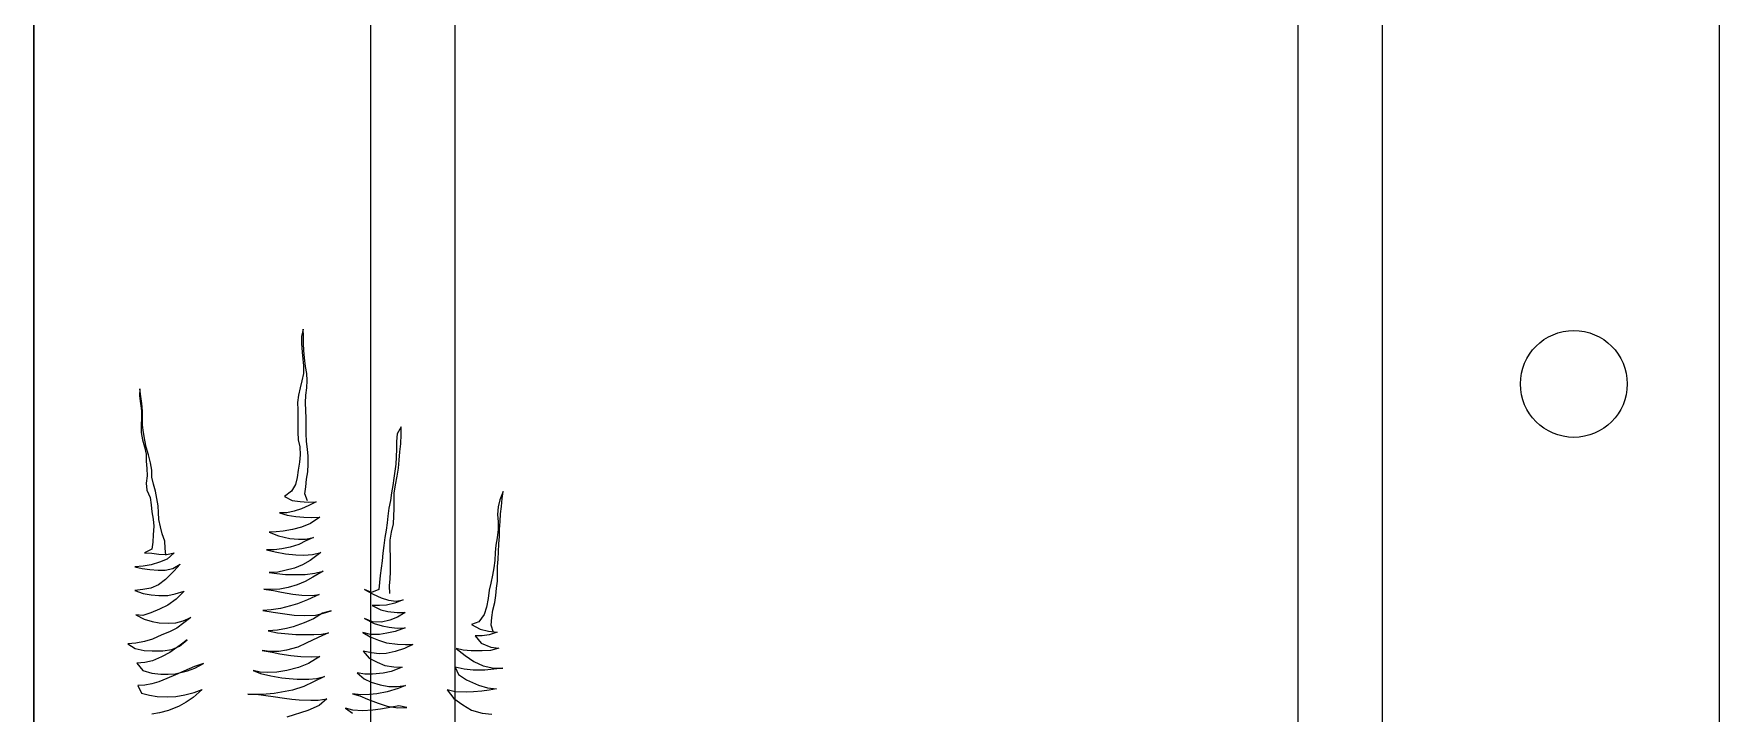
# Model space of a CAD drawing. Header units: inches. Extents: x 0.9 to 45.9, y 0.4 to 30.4.
# Drawn here: x 26.91 to 27.91, y 10.239 to 10.642 of the extents above; entities that cross this region are included whole.
import ezdxf

# ---------------------------------------------------------------- set-up
doc = ezdxf.new("R2010")
doc.units = ezdxf.units.IN
doc.header["$MEASUREMENT"] = 0
doc.linetypes.add('CONTINUA', pattern=[0])
doc.layers.add('MUROS', color=9, linetype='Continuous')
doc.layers.add('Vegetación', color=3, linetype='CONTINUA')

# ---------------------------------------------------------------- blocks, each defined once
blk = doc.blocks.new('hftgdd')
at = {"layer": 'Vegetación', "linetype": 'Continuous'}
for p, q in [((1741.4127, 876.3112), (1741.413, 876.3153)), ((1741.4127, 876.3069), (1741.4127, 876.3112)), ((1741.413, 876.3153), (1741.4139, 876.311)), ((1741.4139, 876.311), (1741.4139, 876.3068)), ((1741.4121, 876.2983), (1741.4125, 876.3027)), ((1741.4125, 876.3027), (1741.4127, 876.3069)), ((1741.4135, 876.3017), (1741.4132, 876.2976)), ((1741.4139, 876.3068), (1741.4135, 876.3017)), ((1741.4108, 876.289), (1741.4115, 876.2932)), ((1741.4115, 876.2932), (1741.4121, 876.2983)), ((1741.4128, 876.2935), (1741.4127, 876.289)), ((1741.4132, 876.2976), (1741.4128, 876.2935)), ((1741.4105, 876.2849), (1741.4108, 876.289)), ((1741.4108, 876.2804), (1741.4105, 876.2849)), ((1741.4113, 876.2761), (1741.4108, 876.2804)), ((1741.4127, 876.289), (1741.4137, 876.2846)), ((1741.4137, 876.2846), (1741.4148, 876.2805)), ((1741.4148, 876.2805), (1741.4158, 876.2762)), ((1741.4116, 876.2716), (1741.4113, 876.2761)), ((1741.4114, 876.267), (1741.4116, 876.2716)), ((1741.4158, 876.2762), (1741.4163, 876.2717)), ((1741.4163, 876.2717), (1741.4162, 876.2674)), ((1741.5082, 876.2667), (1741.5087, 876.2712)), ((1741.5087, 876.2712), (1741.5093, 876.2753)), ((1741.5095, 876.2712), (1741.5089, 876.2668)), ((1741.5093, 876.2753), (1741.5099, 876.2799)), ((1741.5101, 876.2757), (1741.5095, 876.2712)), ((1741.5099, 876.2799), (1741.5101, 876.2757)), ((1741.4112, 876.2625), (1741.4114, 876.267)), ((1741.4112, 876.2577), (1741.4112, 876.2625)), ((1741.4162, 876.2674), (1741.4161, 876.2627)), ((1741.4161, 876.2627), (1741.4161, 876.2584)), ((1741.5082, 876.2626), (1741.5082, 876.2667)), ((1741.5082, 876.2583), (1741.5082, 876.2626)), ((1741.5089, 876.2668), (1741.5088, 876.2625)), ((1741.5088, 876.2625), (1741.5091, 876.2583)), ((1741.3548, 876.2573), (1741.3571, 876.2531)), ((1741.3548, 876.2527), (1741.3548, 876.2573)), ((1741.355, 876.2473), (1741.3548, 876.2527)), ((1741.3571, 876.2531), (1741.3576, 876.2486)), ((1741.4109, 876.2486), (1741.4111, 876.2534)), ((1741.4111, 876.2534), (1741.4112, 876.2577)), ((1741.4162, 876.2542), (1741.4159, 876.2496)), ((1741.4161, 876.2584), (1741.4162, 876.2542)), ((1741.5068, 876.2495), (1741.5077, 876.2539)), ((1741.5077, 876.2539), (1741.5082, 876.2583)), ((1741.5091, 876.254), (1741.5082, 876.2497)), ((1741.5091, 876.2583), (1741.5091, 876.254)), ((1741.3555, 876.2426), (1741.355, 876.2473)), ((1741.356, 876.2376), (1741.3555, 876.2426)), ((1741.3576, 876.2486), (1741.3576, 876.2442)), ((1741.3576, 876.2442), (1741.3577, 876.2393)), ((1741.41, 876.2399), (1741.4104, 876.2441)), ((1741.4104, 876.2441), (1741.4109, 876.2486)), ((1741.415, 876.2454), (1741.4147, 876.2408)), ((1741.4147, 876.2408), (1741.4152, 876.2363)), ((1741.4159, 876.2496), (1741.415, 876.2454)), ((1741.5035, 876.236), (1741.5048, 876.2407)), ((1741.5048, 876.2407), (1741.506, 876.2452)), ((1741.506, 876.2452), (1741.5068, 876.2495)), ((1741.5061, 876.2411), (1741.506, 876.2369)), ((1741.507, 876.2455), (1741.5061, 876.2411)), ((1741.5082, 876.2497), (1741.507, 876.2455)), ((1741.3564, 876.2328), (1741.356, 876.2376)), ((1741.3571, 876.228), (1741.3564, 876.2328)), ((1741.3577, 876.2393), (1741.358, 876.2351)), ((1741.358, 876.2351), (1741.3586, 876.231)), ((1741.3586, 876.231), (1741.3591, 876.2269)), ((1741.41, 876.2351), (1741.41, 876.2399)), ((1741.4101, 876.2306), (1741.41, 876.2351)), ((1741.4109, 876.2263), (1741.4101, 876.2306)), ((1741.4152, 876.2363), (1741.416, 876.2316)), ((1741.416, 876.2316), (1741.4166, 876.2273)), ((1741.5027, 876.2275), (1741.5028, 876.2317)), ((1741.5028, 876.2317), (1741.5035, 876.236)), ((1741.5056, 876.2326), (1741.5054, 876.2283)), ((1741.506, 876.2369), (1741.5056, 876.2326)), ((1741.3581, 876.223), (1741.3571, 876.228)), ((1741.3589, 876.218), (1741.3581, 876.223)), ((1741.3591, 876.2269), (1741.3598, 876.2225)), ((1741.3598, 876.2225), (1741.3605, 876.2181)), ((1741.4113, 876.2218), (1741.4109, 876.2263)), ((1741.4119, 876.2176), (1741.4113, 876.2218)), ((1741.4166, 876.2273), (1741.4175, 876.2232)), ((1741.4175, 876.2232), (1741.4198, 876.2191)), ((1741.5006, 876.2191), (1741.5018, 876.2234)), ((1741.5018, 876.2234), (1741.5027, 876.2275)), ((1741.5054, 876.2283), (1741.5061, 876.2239)), ((1741.5061, 876.2239), (1741.5056, 876.2197)), ((1741.2943, 876.219), (1741.2963, 876.2141)), ((1741.2948, 876.2148), (1741.2943, 876.219)), ((1741.2953, 876.2101), (1741.2948, 876.2148)), ((1741.2958, 876.2058), (1741.2953, 876.2101)), ((1741.2963, 876.2141), (1741.2973, 876.2099)), ((1741.359, 876.2131), (1741.3589, 876.218)), ((1741.359, 876.2088), (1741.359, 876.2131)), ((1741.3605, 876.2181), (1741.3611, 876.2136)), ((1741.3611, 876.2136), (1741.3621, 876.2091)), ((1741.4053, 876.2129), (1741.4096, 876.2107)), ((1741.4099, 876.2126), (1741.4053, 876.2129)), ((1741.4096, 876.2107), (1741.4139, 876.2086)), ((1741.4147, 876.2131), (1741.4099, 876.2126)), ((1741.4104, 876.2135), (1741.4119, 876.2176)), ((1741.4194, 876.2137), (1741.4147, 876.2131)), ((1741.424, 876.2159), (1741.4194, 876.2137)), ((1741.4198, 876.2191), (1741.424, 876.2159)), ((1741.4987, 876.2064), (1741.4989, 876.2105)), ((1741.4989, 876.2105), (1741.4997, 876.2148)), ((1741.4997, 876.2148), (1741.5006, 876.2191)), ((1741.5032, 876.2111), (1741.5027, 876.2068)), ((1741.5037, 876.2154), (1741.5032, 876.2111)), ((1741.5056, 876.2197), (1741.5037, 876.2154)), ((1741.2961, 876.2012), (1741.2958, 876.2058)), ((1741.2964, 876.1965), (1741.2961, 876.2012)), ((1741.2976, 876.2054), (1741.2972, 876.2009)), ((1741.2972, 876.2009), (1741.2972, 876.1965)), ((1741.2973, 876.2099), (1741.2976, 876.2054)), ((1741.3591, 876.2043), (1741.359, 876.2088)), ((1741.3593, 876.1997), (1741.3591, 876.2043)), ((1741.3621, 876.2091), (1741.3628, 876.2044)), ((1741.3628, 876.2044), (1741.3632, 876.2003)), ((1741.3632, 876.2003), (1741.3638, 876.196)), ((1741.403, 876.2037), (1741.4085, 876.2)), ((1741.4078, 876.2035), (1741.403, 876.2037)), ((1741.4126, 876.2037), (1741.4078, 876.2035)), ((1741.4172, 876.2042), (1741.4126, 876.2037)), ((1741.4139, 876.2086), (1741.4182, 876.2072)), ((1741.4224, 876.2049), (1741.4172, 876.2042)), ((1741.4182, 876.2072), (1741.4227, 876.2063)), ((1741.427, 876.2062), (1741.4224, 876.2049)), ((1741.4227, 876.2063), (1741.427, 876.2062)), ((1741.4975, 876.198), (1741.4985, 876.2023)), ((1741.4985, 876.2023), (1741.4987, 876.2064)), ((1741.502, 876.2026), (1741.5015, 876.1983)), ((1741.5027, 876.2068), (1741.502, 876.2026)), ((1741.2965, 876.1923), (1741.2964, 876.1965)), ((1741.2968, 876.1879), (1741.2965, 876.1923)), ((1741.2972, 876.1965), (1741.2978, 876.1915)), ((1741.2978, 876.1915), (1741.2986, 876.1871)), ((1741.3606, 876.1948), (1741.3593, 876.1997)), ((1741.3614, 876.19), (1741.3606, 876.1948)), ((1741.3638, 876.196), (1741.3644, 876.1916)), ((1741.3644, 876.1916), (1741.365, 876.187)), ((1741.4069, 876.1916), (1741.4113, 876.1896)), ((1741.4116, 876.1907), (1741.4069, 876.1916)), ((1741.4085, 876.2), (1741.4139, 876.1978)), ((1741.4157, 876.1907), (1741.4116, 876.1907)), ((1741.4139, 876.1978), (1741.4192, 876.1965)), ((1741.4208, 876.1911), (1741.4157, 876.1907)), ((1741.4192, 876.1965), (1741.4248, 876.1955)), ((1741.4275, 876.1926), (1741.4208, 876.1911)), ((1741.4248, 876.1955), (1741.429, 876.1951)), ((1741.4331, 876.1949), (1741.4275, 876.1926)), ((1741.429, 876.1951), (1741.4331, 876.1949)), ((1741.4951, 876.1894), (1741.4966, 876.1938)), ((1741.4966, 876.1938), (1741.4975, 876.198)), ((1741.5015, 876.1983), (1741.5019, 876.1933)), ((1741.5019, 876.1933), (1741.5022, 876.1889)), ((1741.2971, 876.1831), (1741.2968, 876.1879)), ((1741.2973, 876.1787), (1741.2971, 876.1831)), ((1741.2986, 876.1871), (1741.2991, 876.1827)), ((1741.2991, 876.1827), (1741.2993, 876.178)), ((1741.3611, 876.1756), (1741.3612, 876.1803)), ((1741.3612, 876.1803), (1741.3614, 876.1849)), ((1741.3614, 876.1849), (1741.3614, 876.19)), ((1741.365, 876.187), (1741.3656, 876.1823)), ((1741.3656, 876.1823), (1741.3661, 876.1778)), ((1741.4025, 876.1828), (1741.4087, 876.1781)), ((1741.4075, 876.1815), (1741.4025, 876.1828)), ((1741.4126, 876.1811), (1741.4075, 876.1815)), ((1741.4113, 876.1896), (1741.4155, 876.1876)), ((1741.4172, 876.1813), (1741.4126, 876.1811)), ((1741.4155, 876.1876), (1741.4207, 876.186)), ((1741.4235, 876.182), (1741.4172, 876.1813)), ((1741.4207, 876.186), (1741.4256, 876.185)), ((1741.4296, 876.1832), (1741.4235, 876.182)), ((1741.4256, 876.185), (1741.4302, 876.1844)), ((1741.4347, 876.1843), (1741.4296, 876.1832)), ((1741.4302, 876.1844), (1741.4347, 876.1843)), ((1741.4894, 876.1825), (1741.4936, 876.1787)), ((1741.4939, 876.1815), (1741.4894, 876.1825)), ((1741.4985, 876.1818), (1741.4939, 876.1815)), ((1741.4945, 876.1811), (1741.4948, 876.1853)), ((1741.4948, 876.1853), (1741.4951, 876.1894)), ((1741.5028, 876.1824), (1741.4985, 876.1818)), ((1741.5022, 876.1889), (1741.5028, 876.1848)), ((1741.5028, 876.1848), (1741.507, 876.1826)), ((1741.507, 876.1826), (1741.5028, 876.1824)), ((1741.2976, 876.1744), (1741.2973, 876.1787)), ((1741.2976, 876.17), (1741.2976, 876.1744)), ((1741.2977, 876.1658), (1741.2976, 876.17)), ((1741.2993, 876.178), (1741.2998, 876.1737)), ((1741.2998, 876.1737), (1741.3007, 876.1693)), ((1741.3612, 876.1713), (1741.3611, 876.1756)), ((1741.3613, 876.1671), (1741.3612, 876.1713)), ((1741.3661, 876.1778), (1741.3667, 876.1735)), ((1741.3667, 876.1735), (1741.3673, 876.1691)), ((1741.4011, 876.1717), (1741.4072, 876.1681)), ((1741.406, 876.1704), (1741.4011, 876.1717)), ((1741.4118, 876.1696), (1741.406, 876.1704)), ((1741.4087, 876.1781), (1741.4133, 876.1754)), ((1741.4133, 876.1754), (1741.4181, 876.1735)), ((1741.4181, 876.1735), (1741.4238, 876.172)), ((1741.4286, 876.1703), (1741.4234, 876.1697)), ((1741.4238, 876.172), (1741.428, 876.1711)), ((1741.428, 876.1711), (1741.4331, 876.1708)), ((1741.4331, 876.1708), (1741.4286, 876.1703)), ((1741.4859, 876.1759), (1741.4896, 876.1717)), ((1741.4902, 876.1733), (1741.4859, 876.1759)), ((1741.4896, 876.1717), (1741.4946, 876.1668)), ((1741.4948, 876.1723), (1741.4902, 876.1733)), ((1741.4936, 876.1787), (1741.4982, 876.1771)), ((1741.4989, 876.1722), (1741.4948, 876.1723)), ((1741.4982, 876.1771), (1741.5032, 876.1754)), ((1741.5039, 876.1726), (1741.4989, 876.1722)), ((1741.5032, 876.1754), (1741.5078, 876.1747)), ((1741.5084, 876.1732), (1741.5039, 876.1726)), ((1741.5078, 876.1747), (1741.5129, 876.1742)), ((1741.5129, 876.1742), (1741.5084, 876.1732)), ((1741.2982, 876.1615), (1741.2977, 876.1658)), ((1741.2986, 876.1572), (1741.2982, 876.1615)), ((1741.3007, 876.1693), (1741.3017, 876.1645)), ((1741.3017, 876.1645), (1741.3025, 876.1604)), ((1741.3025, 876.1604), (1741.3032, 876.1554)), ((1741.3617, 876.163), (1741.3613, 876.1671)), ((1741.3616, 876.1585), (1741.3617, 876.163)), ((1741.3673, 876.1691), (1741.3676, 876.1649)), ((1741.3676, 876.1649), (1741.3681, 876.1607)), ((1741.3681, 876.1607), (1741.3725, 876.1591)), ((1741.3766, 876.1608), (1741.3715, 876.1581)), ((1741.3725, 876.1591), (1741.3766, 876.1608)), ((1741.4072, 876.1681), (1741.4118, 876.1656)), ((1741.417, 876.1696), (1741.4118, 876.1696)), ((1741.4118, 876.1656), (1741.4165, 876.1635)), ((1741.4165, 876.1635), (1741.4219, 876.1619)), ((1741.4234, 876.1697), (1741.417, 876.1696)), ((1741.4219, 876.1619), (1741.4268, 876.161)), ((1741.4306, 876.1601), (1741.4258, 876.1592)), ((1741.4268, 876.161), (1741.4311, 876.1608)), ((1741.4362, 876.1609), (1741.4306, 876.1601)), ((1741.4311, 876.1608), (1741.4362, 876.1609)), ((1741.4946, 876.1668), (1741.4987, 876.1636)), ((1741.4987, 876.1636), (1741.5034, 876.1616)), ((1741.5034, 876.1616), (1741.5081, 876.1607)), ((1741.5128, 876.1602), (1741.5079, 876.1585)), ((1741.5081, 876.1607), (1741.5128, 876.1602)), ((1741.2993, 876.1531), (1741.2986, 876.1572)), ((1741.3004, 876.1485), (1741.2993, 876.1531)), ((1741.3032, 876.1554), (1741.3041, 876.1504)), ((1741.3041, 876.1504), (1741.3056, 876.146)), ((1741.3536, 876.1547), (1741.3585, 876.1527)), ((1741.3578, 876.1539), (1741.3536, 876.1547)), ((1741.3623, 876.1544), (1741.3578, 876.1539)), ((1741.3585, 876.1527), (1741.3635, 876.1515)), ((1741.3667, 876.1559), (1741.3623, 876.1544)), ((1741.3635, 876.1515), (1741.3676, 876.1512)), ((1741.3715, 876.1581), (1741.3667, 876.1559)), ((1741.372, 876.1513), (1741.3669, 876.1488)), ((1741.3676, 876.1512), (1741.372, 876.1513)), ((1741.4035, 876.1579), (1741.4103, 876.1546)), ((1741.4077, 876.1573), (1741.4035, 876.1579)), ((1741.4137, 876.1574), (1741.4077, 876.1573)), ((1741.4103, 876.1546), (1741.4163, 876.1522)), ((1741.4191, 876.158), (1741.4137, 876.1574)), ((1741.4163, 876.1522), (1741.4204, 876.151)), ((1741.4258, 876.1592), (1741.4191, 876.158)), ((1741.4204, 876.151), (1741.4263, 876.1496)), ((1741.4836, 876.1599), (1741.4883, 876.155)), ((1741.4888, 876.1582), (1741.4836, 876.1599)), ((1741.4883, 876.155), (1741.4933, 876.1514)), ((1741.4933, 876.1573), (1741.4888, 876.1582)), ((1741.4986, 876.1572), (1741.4933, 876.1573)), ((1741.4933, 876.1514), (1741.4982, 876.1491)), ((1741.5032, 876.1577), (1741.4986, 876.1572)), ((1741.5079, 876.1585), (1741.5032, 876.1577)), ((1741.3011, 876.1441), (1741.3004, 876.1485)), ((1741.3014, 876.1397), (1741.3011, 876.1441)), ((1741.3056, 876.146), (1741.3087, 876.1416)), ((1741.3087, 876.1416), (1741.3131, 876.14)), ((1741.3571, 876.1472), (1741.3524, 876.1471)), ((1741.3524, 876.1471), (1741.3569, 876.1443)), ((1741.3569, 876.1443), (1741.3615, 876.1426)), ((1741.3628, 876.1477), (1741.3571, 876.1472)), ((1741.3615, 876.1426), (1741.3665, 876.1415)), ((1741.3669, 876.1488), (1741.3628, 876.1477)), ((1741.3708, 876.1407), (1741.366, 876.1392)), ((1741.3665, 876.1415), (1741.3718, 876.1416)), ((1741.3766, 876.1435), (1741.3708, 876.1407)), ((1741.3718, 876.1416), (1741.3766, 876.1435)), ((1741.3964, 876.1482), (1741.4014, 876.1467)), ((1741.4009, 876.1467), (1741.3964, 876.1482)), ((1741.4056, 876.1456), (1741.4009, 876.1467)), ((1741.4014, 876.1467), (1741.4068, 876.1434)), ((1741.4123, 876.1453), (1741.4056, 876.1456)), ((1741.4068, 876.1434), (1741.4123, 876.141)), ((1741.4182, 876.1456), (1741.4123, 876.1453)), ((1741.4123, 876.141), (1741.4188, 876.1386)), ((1741.4253, 876.1465), (1741.4182, 876.1456)), ((1741.4307, 876.1474), (1741.4253, 876.1465)), ((1741.4263, 876.1496), (1741.432, 876.1487)), ((1741.4368, 876.1484), (1741.4307, 876.1474)), ((1741.432, 876.1487), (1741.4368, 876.1484)), ((1741.4795, 876.1442), (1741.4837, 876.1411)), ((1741.4842, 876.1422), (1741.4795, 876.1442)), ((1741.4837, 876.1411), (1741.4879, 876.1379)), ((1741.4884, 876.141), (1741.4842, 876.1422)), ((1741.4931, 876.1408), (1741.4884, 876.141)), ((1741.4983, 876.141), (1741.4931, 876.1408)), ((1741.4982, 876.1491), (1741.5034, 876.1469)), ((1741.5026, 876.1418), (1741.4983, 876.141)), ((1741.5072, 876.1431), (1741.5026, 876.1418)), ((1741.5034, 876.1469), (1741.5081, 876.1454)), ((1741.5122, 876.1457), (1741.5072, 876.1431)), ((1741.5081, 876.1454), (1741.5122, 876.1457)), ((1741.3029, 876.136), (1741.2978, 876.1354)), ((1741.2978, 876.1354), (1741.3026, 876.1338)), ((1741.3, 876.1352), (1741.3014, 876.1397)), ((1741.3026, 876.1338), (1741.3068, 876.1332)), ((1741.3079, 876.1372), (1741.3029, 876.136)), ((1741.3068, 876.1332), (1741.3109, 876.1332)), ((1741.3109, 876.1332), (1741.3073, 876.1289)), ((1741.3131, 876.14), (1741.3079, 876.1372)), ((1741.3525, 876.1381), (1741.3583, 876.1359)), ((1741.3571, 876.1379), (1741.3525, 876.1381)), ((1741.3619, 876.1384), (1741.3571, 876.1379)), ((1741.3583, 876.1359), (1741.3634, 876.1348)), ((1741.366, 876.1392), (1741.3619, 876.1384)), ((1741.3634, 876.1348), (1741.3677, 876.1341)), ((1741.3683, 876.1307), (1741.3635, 876.1291)), ((1741.3677, 876.1341), (1741.373, 876.134)), ((1741.3731, 876.1327), (1741.3683, 876.1307)), ((1741.373, 876.134), (1741.3775, 876.1352)), ((1741.3775, 876.1352), (1741.3731, 876.1327)), ((1741.3979, 876.135), (1741.4041, 876.1323)), ((1741.402, 876.1342), (1741.3979, 876.135)), ((1741.4067, 876.134), (1741.402, 876.1342)), ((1741.4041, 876.1323), (1741.4111, 876.1289)), ((1741.4108, 876.134), (1741.4067, 876.134)), ((1741.4172, 876.1341), (1741.4108, 876.134)), ((1741.4216, 876.1345), (1741.4172, 876.1341)), ((1741.4188, 876.1386), (1741.4229, 876.1377)), ((1741.4282, 876.135), (1741.4216, 876.1345)), ((1741.4229, 876.1377), (1741.4281, 876.1367)), ((1741.4281, 876.1367), (1741.4338, 876.1362)), ((1741.4338, 876.1362), (1741.4282, 876.135)), ((1741.4817, 876.1309), (1741.4859, 876.1277)), ((1741.4864, 876.1272), (1741.4817, 876.1309)), ((1741.4879, 876.1379), (1741.4922, 876.1357)), ((1741.4922, 876.1357), (1741.4968, 876.1338)), ((1741.4968, 876.1338), (1741.5024, 876.1314)), ((1741.5024, 876.1314), (1741.5071, 876.13)), ((1741.5071, 876.13), (1741.5122, 876.1289)), ((1741.3017, 876.1266), (1741.2969, 876.1259)), ((1741.2969, 876.1259), (1741.3019, 876.1246)), ((1741.3073, 876.1289), (1741.3017, 876.1266)), ((1741.3019, 876.1246), (1741.3067, 876.1243)), ((1741.3067, 876.1243), (1741.3133, 876.1243)), ((1741.3169, 876.1216), (1741.3117, 876.118)), ((1741.3133, 876.1243), (1741.3181, 876.1247)), ((1741.3222, 876.1258), (1741.3169, 876.1216)), ((1741.3181, 876.1247), (1741.3222, 876.1258)), ((1741.3478, 876.1282), (1741.3529, 876.1257)), ((1741.3523, 876.1281), (1741.3478, 876.1282)), ((1741.357, 876.1283), (1741.3523, 876.1281)), ((1741.3529, 876.1257), (1741.3584, 876.1239)), ((1741.3635, 876.1291), (1741.357, 876.1283)), ((1741.3584, 876.1239), (1741.3637, 876.1229)), ((1741.3637, 876.1229), (1741.3678, 876.1226)), ((1741.3678, 876.1226), (1741.3725, 876.1231)), ((1741.3737, 876.1201), (1741.3691, 876.1177)), ((1741.3725, 876.1231), (1741.3773, 876.1242)), ((1741.3773, 876.1242), (1741.3737, 876.1201)), ((1741.4031, 876.121), (1741.4097, 876.1168)), ((1741.408, 876.1208), (1741.4031, 876.121)), ((1741.4144, 876.1211), (1741.408, 876.1208)), ((1741.4111, 876.1289), (1741.4161, 876.1266)), ((1741.4203, 876.1217), (1741.4144, 876.1211)), ((1741.4161, 876.1266), (1741.4228, 876.1247)), ((1741.4267, 876.1226), (1741.4203, 876.1217)), ((1741.4228, 876.1247), (1741.4274, 876.124)), ((1741.4314, 876.1235), (1741.4267, 876.1226)), ((1741.4274, 876.124), (1741.4328, 876.1239)), ((1741.4372, 876.1245), (1741.4314, 876.1235)), ((1741.4328, 876.1239), (1741.4372, 876.1245)), ((1741.4859, 876.1277), (1741.4921, 876.1233)), ((1741.4909, 876.1252), (1741.4864, 876.1272)), ((1741.4962, 876.1243), (1741.4909, 876.1252)), ((1741.4921, 876.1233), (1741.4969, 876.1209)), ((1741.5025, 876.1243), (1741.4962, 876.1243)), ((1741.4969, 876.1209), (1741.5024, 876.1184)), ((1741.5072, 876.1246), (1741.5025, 876.1243)), ((1741.5126, 876.1258), (1741.5072, 876.1246)), ((1741.5122, 876.1289), (1741.5169, 876.1286)), ((1741.5169, 876.1286), (1741.5126, 876.1258)), ((1741.2999, 876.1141), (1741.2944, 876.114)), ((1741.2944, 876.114), (1741.2998, 876.1135)), ((1741.2998, 876.1135), (1741.3052, 876.113)), ((1741.3061, 876.1155), (1741.2999, 876.1141)), ((1741.3052, 876.113), (1741.3121, 876.1129)), ((1741.3117, 876.118), (1741.3061, 876.1155)), ((1741.3121, 876.1129), (1741.3175, 876.1135)), ((1741.3207, 876.1104), (1741.316, 876.1072)), ((1741.3175, 876.1135), (1741.3227, 876.1147)), ((1741.3227, 876.1147), (1741.3207, 876.1104)), ((1741.3592, 876.1149), (1741.3543, 876.1147)), ((1741.3543, 876.1147), (1741.3608, 876.1121)), ((1741.3645, 876.1157), (1741.3592, 876.1149)), ((1741.3608, 876.1121), (1741.3655, 876.1111)), ((1741.3691, 876.1177), (1741.3645, 876.1157)), ((1741.3655, 876.1111), (1741.3718, 876.1105)), ((1741.3718, 876.1105), (1741.3764, 876.1105)), ((1741.3764, 876.1105), (1741.3809, 876.1113)), ((1741.3809, 876.1113), (1741.3767, 876.1077)), ((1741.4097, 876.1168), (1741.4157, 876.1145)), ((1741.4157, 876.1145), (1741.4227, 876.1128)), ((1741.4227, 876.1128), (1741.4286, 876.1118)), ((1741.4286, 876.1118), (1741.4343, 876.1115)), ((1741.4382, 876.1109), (1741.4321, 876.1096)), ((1741.4343, 876.1115), (1741.4384, 876.1117)), ((1741.4426, 876.1127), (1741.4382, 876.1109)), ((1741.4384, 876.1117), (1741.4426, 876.1127)), ((1741.4721, 876.1168), (1741.4775, 876.1151)), ((1741.4772, 876.114), (1741.4721, 876.1168)), ((1741.4816, 876.1125), (1741.4772, 876.114)), ((1741.4775, 876.1151), (1741.4838, 876.1123)), ((1741.4888, 876.1108), (1741.4816, 876.1125)), ((1741.4838, 876.1123), (1741.4886, 876.1101)), ((1741.4886, 876.1101), (1741.4938, 876.108)), ((1741.493, 876.1105), (1741.4888, 876.1108)), ((1741.4973, 876.1105), (1741.493, 876.1105)), ((1741.5027, 876.1112), (1741.4973, 876.1105)), ((1741.5024, 876.1184), (1741.5068, 876.1174)), ((1741.5081, 876.1128), (1741.5027, 876.1112)), ((1741.5068, 876.1174), (1741.5116, 876.1171)), ((1741.5116, 876.1171), (1741.5081, 876.1128)), ((1741.3036, 876.1025), (1741.2983, 876.1018)), ((1741.2983, 876.1018), (1741.3026, 876.101)), ((1741.3026, 876.101), (1741.3069, 876.1004)), ((1741.309, 876.1041), (1741.3036, 876.1025)), ((1741.3069, 876.1004), (1741.3118, 876.1)), ((1741.316, 876.1072), (1741.309, 876.1041)), ((1741.3159, 876.0998), (1741.3228, 876.1001)), ((1741.3228, 876.1001), (1741.3275, 876.1012)), ((1741.3275, 876.1012), (1741.3235, 876.0961)), ((1741.3522, 876.1038), (1741.3565, 876.102)), ((1741.3569, 876.1032), (1741.3522, 876.1038)), ((1741.3565, 876.102), (1741.3632, 876.1001)), ((1741.3621, 876.1033), (1741.3569, 876.1032)), ((1741.3673, 876.1043), (1741.3621, 876.1033)), ((1741.3632, 876.1001), (1741.3693, 876.0988)), ((1741.3726, 876.1058), (1741.3673, 876.1043)), ((1741.3767, 876.1077), (1741.3726, 876.1058)), ((1741.4003, 876.1091), (1741.4069, 876.1059)), ((1741.4051, 876.1079), (1741.4003, 876.1091)), ((1741.4095, 876.1075), (1741.4051, 876.1079)), ((1741.4069, 876.1059), (1741.4126, 876.1033)), ((1741.4166, 876.1076), (1741.4095, 876.1075)), ((1741.4126, 876.1033), (1741.4193, 876.1011)), ((1741.4212, 876.1079), (1741.4166, 876.1076)), ((1741.4193, 876.1011), (1741.4236, 876.1002)), ((1741.4256, 876.1084), (1741.4212, 876.1079)), ((1741.4236, 876.1002), (1741.4302, 876.0991)), ((1741.4321, 876.1096), (1741.4256, 876.1084)), ((1741.4729, 876.1015), (1741.4782, 876.0967)), ((1741.4777, 876.0996), (1741.4729, 876.1015)), ((1741.4938, 876.108), (1741.4985, 876.106)), ((1741.4985, 876.106), (1741.5027, 876.1047)), ((1741.5027, 876.1047), (1741.5068, 876.1041)), ((1741.5068, 876.1041), (1741.511, 876.1038)), ((1741.511, 876.1038), (1741.5089, 876.0993)), ((1741.3118, 876.1), (1741.3159, 876.0998)), ((1741.3183, 876.0923), (1741.3131, 876.0892)), ((1741.3235, 876.0961), (1741.3183, 876.0923)), ((1741.3514, 876.0907), (1741.3562, 876.0918)), ((1741.3568, 876.0906), (1741.3514, 876.0907)), ((1741.3562, 876.0918), (1741.3603, 876.091)), ((1741.3632, 876.0916), (1741.3568, 876.0906)), ((1741.3603, 876.091), (1741.3671, 876.0897)), ((1741.3685, 876.0933), (1741.3632, 876.0916)), ((1741.3747, 876.0956), (1741.3685, 876.0933)), ((1741.3693, 876.0988), (1741.3735, 876.0984)), ((1741.3735, 876.0984), (1741.3788, 876.0982)), ((1741.3793, 876.0976), (1741.3747, 876.0956)), ((1741.3788, 876.0982), (1741.3837, 876.0988)), ((1741.3837, 876.0988), (1741.3793, 876.0976)), ((1741.3834, 876.0891), (1741.3879, 876.0904)), ((1741.3879, 876.0904), (1741.3837, 876.0873)), ((1741.399, 876.0958), (1741.4034, 876.092)), ((1741.4041, 876.0952), (1741.399, 876.0958)), ((1741.4034, 876.092), (1741.4101, 876.0889)), ((1741.4083, 876.0951), (1741.4041, 876.0952)), ((1741.4154, 876.0953), (1741.4083, 876.0951)), ((1741.4196, 876.0957), (1741.4154, 876.0953)), ((1741.4241, 876.0963), (1741.4196, 876.0957)), ((1741.4308, 876.0973), (1741.4241, 876.0963)), ((1741.4302, 876.0991), (1741.4348, 876.0987)), ((1741.435, 876.0979), (1741.4308, 876.0973)), ((1741.4348, 876.0987), (1741.4411, 876.0985)), ((1741.4409, 876.0987), (1741.435, 876.0979)), ((1741.4457, 876.0987), (1741.4409, 876.0987)), ((1741.4411, 876.0985), (1741.4457, 876.0987)), ((1741.4832, 876.0983), (1741.4777, 876.0996)), ((1741.4782, 876.0967), (1741.4824, 876.0939)), ((1741.4824, 876.0939), (1741.4865, 876.0916)), ((1741.4884, 876.0973), (1741.4832, 876.0983)), ((1741.4865, 876.0916), (1741.4928, 876.0889)), ((1741.4936, 876.097), (1741.4884, 876.0973)), ((1741.4995, 876.0973), (1741.4936, 876.097)), ((1741.5041, 876.0981), (1741.4995, 876.0973)), ((1741.5089, 876.0993), (1741.5041, 876.0981)), ((1741.3067, 876.0874), (1741.3011, 876.0867)), ((1741.3131, 876.0892), (1741.3067, 876.0874)), ((1741.3671, 876.0897), (1741.3716, 876.0891)), ((1741.3716, 876.0891), (1741.3778, 876.0887)), ((1741.3778, 876.0887), (1741.3834, 876.0891)), ((1741.4101, 876.0889), (1741.4227, 876.085)), ((1741.4928, 876.0889), (1741.4982, 876.0876)), ((1741.4982, 876.0876), (1741.5028, 876.0867))]:
    blk.add_line(p, q, dxfattribs=at)

msp = doc.modelspace()

# ---------------------------------------------------------------- linework, layer by layer
at = {"layer": 'MUROS'}
for p, q in [((26.9099, 12.8141, -0.074), (26.9099, 9.4343, -0.074)), ((26.9099, 9.4343, -0.074), (26.9099, 11.6836, -0.074)), ((27.9099, 11.6243, -0.074), (27.9099, 9.4343, -0.074)), ((27.9099, 11.6243, -0.074), (27.9099, 9.4343, -0.074)), ((27.1099, 9.9343, -0.074), (27.1099, 11.3743, -0.074)), ((27.7099, 11.3743, -0.074), (27.7099, 9.6344, -0.074)), ((27.1599, 9.9343, -0.074), (27.1599, 11.3243, -0.074)), ((27.6599, 11.3243, -0.074), (27.6599, 9.6844, -0.074))]:
    msp.add_line(p, q, dxfattribs=at)
msp.add_circle((27.8236, 10.4344, -0.074), 0.0317, dxfattribs=at)

# ---------------------------------------------------------------- block references
at = {"xscale": -1}
msp.add_blockref('hftgdd', (1768.4827, -865.8484, -0.074), dxfattribs=at)

doc.saveas('drawing.dxf')
